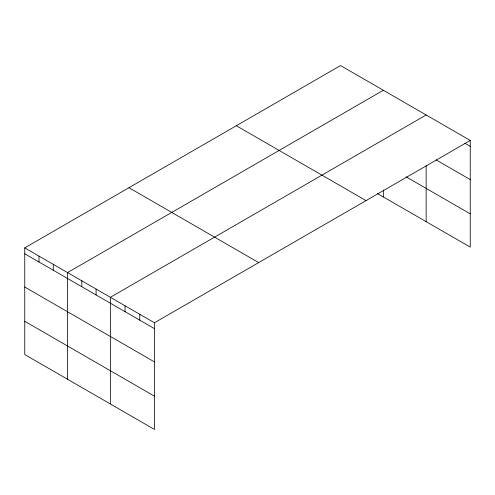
<?xml version="1.0" encoding="UTF-8"?>
<svg xmlns="http://www.w3.org/2000/svg" width="495" height="495" viewBox="0 0 495 495"><rect width="100%" height="100%" fill="white"/><g stroke="black" fill="none" stroke-linecap="round" stroke-linejoin="round"><path stroke-width="0.74" d="M470.25 140.444L340.548 65.557L24.75 247.884L24.75 354.556L154.452 429.443L154.452 322.765L470.25 140.444L470.25 247.116L377.512 193.576M383.347 90.269L67.555 272.59L67.555 379.269M426.152 114.982L110.354 297.303L110.354 403.982M464.904 143.253L470.25 146.341M436.175 159.922L470.25 179.598M406.049 176.795L470.25 213.865M236.332 125.724L366.04 200.611M128.96 187.716L258.668 262.597M24.75 247.884L154.452 322.765M24.75 253.78L154.452 328.661M24.75 287.038L154.452 361.919M24.75 321.298L154.452 396.186M426.152 165.559L426.152 221.661M383.347 189.987L383.347 196.948M139.757 314.276L139.757 320.178M125.056 305.792L125.056 311.689M96.086 289.068L96.086 294.964M81.817 280.832L81.817 286.729M53.287 264.355L53.287 270.251M39.018 256.119L39.018 262.016"/></g></svg>
